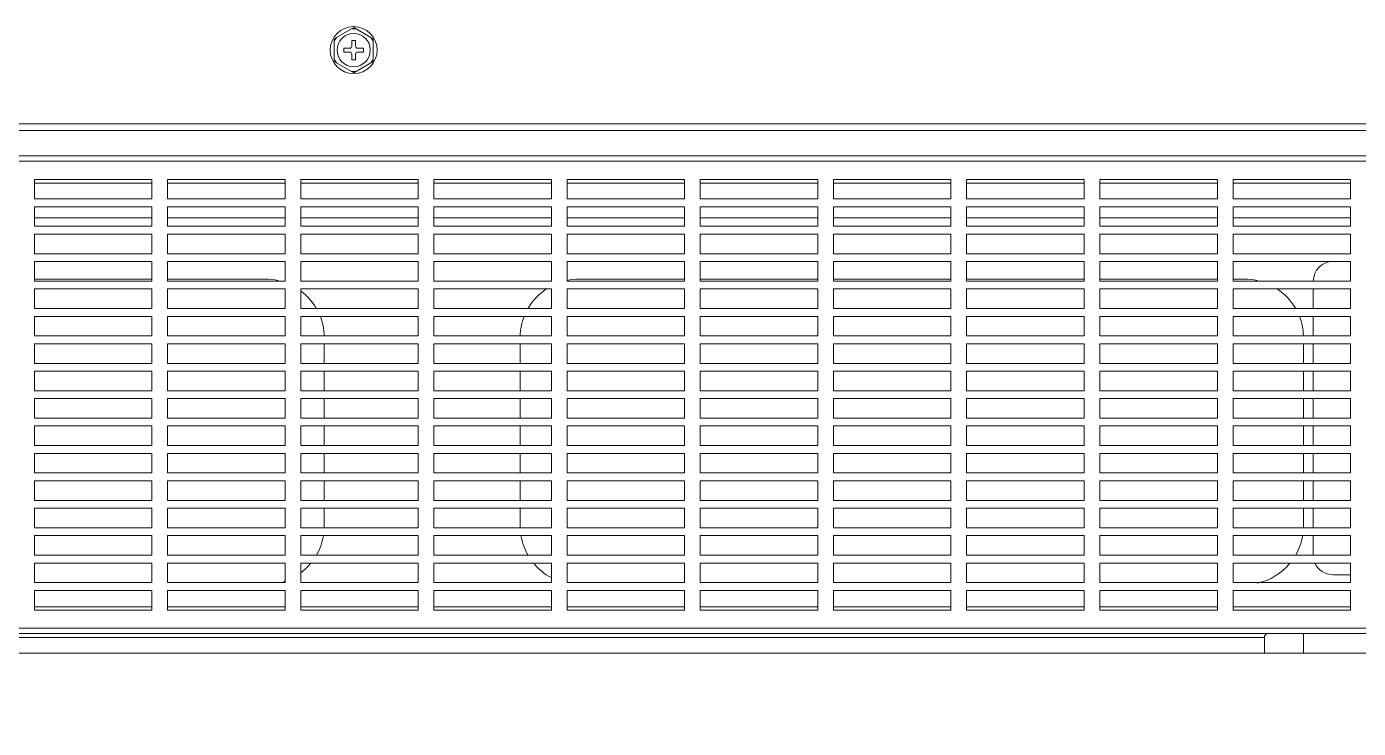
# Model space of a CAD drawing. Header units: millimetres. Extents: x 55614 to 110757, y -66981 to -47484.
# Drawn here: x 71352.5 to 71692.5, y -52353.1 to -52173.9 of the extents above; entities that cross this region are included whole.
import ezdxf

# ---------------------------------------------------------------- set-up
doc = ezdxf.new("R2010")
doc.units = ezdxf.units.MM
doc.layers.get('0').update_dxf_attribs({"lineweight": 15})
doc.layers.add('THICK', color=7, linetype='Continuous', lineweight=0)

# ---------------------------------------------------------------- blocks, each defined once
blk = doc.blocks.new('tuy67ui67')
at = {"color": 136, "linetype": 'Continuous'}
for p, q in [((18277.23, 14454.79), (18282.23, 14457.68)), ((18282.23, 14457.68), (18287.23, 14454.79)), ((18277.23, 14449.02), (18277.23, 14454.79)), ((18282.73, 14454.4), (18281.73, 14454.4)), ((18281.73, 14454.4), (18281.73, 14452.9)), ((18282.73, 14452.9), (18282.73, 14454.4)), ((18287.23, 14449.02), (18287.23, 14454.79)), ((18281.23, 14452.4), (18279.73, 14452.4)), ((18279.73, 14452.4), (18279.73, 14451.4)), ((18279.73, 14451.4), (18281.23, 14451.4)), ((18281.73, 14450.9), (18281.73, 14449.4)), ((18282.73, 14449.4), (18282.73, 14450.9)), ((18284.73, 14452.4), (18283.23, 14452.4)), ((18283.23, 14451.4), (18284.73, 14451.4)), ((18284.73, 14451.4), (18284.73, 14452.4)), ((18277.23, 14449.02), (18282.23, 14446.13)), ((18281.73, 14449.4), (18282.73, 14449.4)), ((18282.23, 14446.13), (18287.23, 14449.02)), ((18868.53, 14433.1), (17220.93, 14433.1)), ((17219.23, 14431.4), (18870.23, 14431.4)), ((17211.73, 14424.9), (18877.73, 14424.9)), ((17213.13, 14423.5), (18876.33, 14423.5)), ((18200.73, 14418.9), (18230.73, 14418.9)), ((18200.73, 14413.9), (18200.73, 14418.9)), ((18200.73, 14417.9), (18230.73, 14417.9)), ((18230.73, 14418.9), (18230.73, 14413.9)), ((18234.73, 14418.9), (18264.73, 14418.9)), ((18234.73, 14413.9), (18234.73, 14418.9)), ((18234.73, 14417.9), (18264.73, 14417.9)), ((18264.73, 14418.9), (18264.73, 14413.9)), ((18268.73, 14418.9), (18298.73, 14418.9)), ((18268.73, 14413.9), (18268.73, 14418.9)), ((18268.73, 14417.9), (18298.73, 14417.9)), ((18298.73, 14418.9), (18298.73, 14413.9)), ((18302.73, 14418.9), (18332.73, 14418.9)), ((18302.73, 14413.9), (18302.73, 14418.9)), ((18302.73, 14417.9), (18332.73, 14417.9)), ((18332.73, 14418.9), (18332.73, 14413.9)), ((18336.73, 14418.9), (18366.73, 14418.9)), ((18336.73, 14413.9), (18336.73, 14418.9)), ((18336.73, 14417.9), (18366.73, 14417.9)), ((18366.73, 14418.9), (18366.73, 14413.9)), ((18370.73, 14418.9), (18400.73, 14418.9)), ((18370.73, 14413.9), (18370.73, 14418.9)), ((18370.73, 14417.9), (18400.73, 14417.9)), ((18400.73, 14418.9), (18400.73, 14413.9)), ((18404.73, 14418.9), (18434.73, 14418.9)), ((18404.73, 14413.9), (18404.73, 14418.9)), ((18404.73, 14417.9), (18434.73, 14417.9)), ((18434.73, 14418.9), (18434.73, 14413.9)), ((18438.73, 14418.9), (18468.73, 14418.9)), ((18438.73, 14413.9), (18438.73, 14418.9)), ((18438.73, 14417.9), (18468.73, 14417.9)), ((18468.73, 14418.9), (18468.73, 14413.9)), ((18472.73, 14418.9), (18502.73, 14418.9)), ((18472.73, 14413.9), (18472.73, 14418.9)), ((18472.73, 14417.9), (18502.73, 14417.9)), ((18502.73, 14418.9), (18502.73, 14413.9)), ((18506.73, 14418.9), (18536.73, 14418.9)), ((18506.73, 14413.9), (18506.73, 14418.9)), ((18506.73, 14417.9), (18536.73, 14417.9)), ((18536.73, 14418.9), (18536.73, 14413.9)), ((18230.73, 14413.9), (18200.73, 14413.9)), ((18264.73, 14413.9), (18234.73, 14413.9)), ((18298.73, 14413.9), (18268.73, 14413.9)), ((18332.73, 14413.9), (18302.73, 14413.9)), ((18366.73, 14413.9), (18336.73, 14413.9)), ((18400.73, 14413.9), (18370.73, 14413.9)), ((18434.73, 14413.9), (18404.73, 14413.9)), ((18468.73, 14413.9), (18438.73, 14413.9)), ((18502.73, 14413.9), (18472.73, 14413.9)), ((18536.73, 14413.9), (18506.73, 14413.9)), ((18200.73, 14411.9), (18230.73, 14411.9)), ((18200.73, 14406.9), (18200.73, 14411.9)), ((18230.73, 14411.9), (18230.73, 14406.9)), ((18234.73, 14411.9), (18264.73, 14411.9)), ((18234.73, 14406.9), (18234.73, 14411.9)), ((18264.73, 14411.9), (18264.73, 14406.9)), ((18268.73, 14411.9), (18298.73, 14411.9)), ((18268.73, 14406.9), (18268.73, 14411.9)), ((18298.73, 14411.9), (18298.73, 14406.9)), ((18302.73, 14411.9), (18332.73, 14411.9)), ((18302.73, 14406.9), (18302.73, 14411.9)), ((18332.73, 14411.9), (18332.73, 14406.9)), ((18336.73, 14411.9), (18366.73, 14411.9)), ((18336.73, 14406.9), (18336.73, 14411.9)), ((18366.73, 14411.9), (18366.73, 14406.9)), ((18370.73, 14411.9), (18400.73, 14411.9)), ((18370.73, 14406.9), (18370.73, 14411.9)), ((18400.73, 14411.9), (18400.73, 14406.9)), ((18404.73, 14411.9), (18434.73, 14411.9)), ((18404.73, 14406.9), (18404.73, 14411.9)), ((18434.73, 14411.9), (18434.73, 14406.9)), ((18438.73, 14411.9), (18468.73, 14411.9)), ((18438.73, 14406.9), (18438.73, 14411.9)), ((18468.73, 14411.9), (18468.73, 14406.9)), ((18472.73, 14411.9), (18502.73, 14411.9)), ((18472.73, 14406.9), (18472.73, 14411.9)), ((18502.73, 14411.9), (18502.73, 14406.9)), ((18506.73, 14411.9), (18536.73, 14411.9)), ((18506.73, 14406.9), (18506.73, 14411.9)), ((18536.73, 14411.9), (18536.73, 14406.9)), ((18200.73, 14409.07), (18230.73, 14409.07)), ((18230.73, 14406.9), (18200.73, 14406.9)), ((18234.73, 14409.07), (18264.73, 14409.07)), ((18264.73, 14406.9), (18234.73, 14406.9)), ((18268.73, 14409.07), (18298.73, 14409.07)), ((18298.73, 14406.9), (18268.73, 14406.9)), ((18302.73, 14409.07), (18332.73, 14409.07)), ((18332.73, 14406.9), (18302.73, 14406.9)), ((18336.73, 14409.07), (18366.73, 14409.07)), ((18366.73, 14406.9), (18336.73, 14406.9)), ((18370.73, 14409.07), (18400.73, 14409.07)), ((18400.73, 14406.9), (18370.73, 14406.9)), ((18404.73, 14409.07), (18434.73, 14409.07)), ((18434.73, 14406.9), (18404.73, 14406.9)), ((18438.73, 14409.07), (18468.73, 14409.07)), ((18468.73, 14406.9), (18438.73, 14406.9)), ((18472.73, 14409.07), (18502.73, 14409.07)), ((18502.73, 14406.9), (18472.73, 14406.9)), ((18506.73, 14409.07), (18536.73, 14409.07)), ((18536.73, 14406.9), (18506.73, 14406.9)), ((18200.73, 14404.9), (18230.73, 14404.9)), ((18200.73, 14399.9), (18200.73, 14404.9)), ((18230.73, 14404.9), (18230.73, 14399.9)), ((18234.73, 14404.9), (18264.73, 14404.9)), ((18234.73, 14399.9), (18234.73, 14404.9)), ((18264.73, 14404.9), (18264.73, 14399.9)), ((18268.73, 14404.9), (18298.73, 14404.9)), ((18268.73, 14399.9), (18268.73, 14404.9)), ((18298.73, 14404.9), (18298.73, 14399.9)), ((18302.73, 14404.9), (18332.73, 14404.9)), ((18302.73, 14399.9), (18302.73, 14404.9)), ((18332.73, 14404.9), (18332.73, 14399.9)), ((18336.73, 14404.9), (18366.73, 14404.9)), ((18336.73, 14399.9), (18336.73, 14404.9)), ((18366.73, 14404.9), (18366.73, 14399.9)), ((18370.73, 14404.9), (18400.73, 14404.9)), ((18370.73, 14399.9), (18370.73, 14404.9)), ((18400.73, 14404.9), (18400.73, 14399.9)), ((18404.73, 14404.9), (18434.73, 14404.9)), ((18404.73, 14399.9), (18404.73, 14404.9)), ((18434.73, 14404.9), (18434.73, 14399.9)), ((18438.73, 14404.9), (18468.73, 14404.9)), ((18438.73, 14399.9), (18438.73, 14404.9)), ((18468.73, 14404.9), (18468.73, 14399.9)), ((18472.73, 14404.9), (18502.73, 14404.9)), ((18472.73, 14399.9), (18472.73, 14404.9)), ((18502.73, 14404.9), (18502.73, 14399.9)), ((18506.73, 14404.9), (18536.73, 14404.9)), ((18506.73, 14399.9), (18506.73, 14404.9)), ((18536.73, 14404.9), (18536.73, 14399.9)), ((18230.73, 14399.9), (18200.73, 14399.9)), ((18264.73, 14399.9), (18234.73, 14399.9)), ((18298.73, 14399.9), (18268.73, 14399.9)), ((18332.73, 14399.9), (18302.73, 14399.9)), ((18366.73, 14399.9), (18336.73, 14399.9)), ((18400.73, 14399.9), (18370.73, 14399.9)), ((18434.73, 14399.9), (18404.73, 14399.9)), ((18468.73, 14399.9), (18438.73, 14399.9)), ((18502.73, 14399.9), (18472.73, 14399.9)), ((18536.73, 14399.9), (18506.73, 14399.9)), ((18200.73, 14397.9), (18230.73, 14397.9)), ((18200.73, 14392.9), (18200.73, 14397.9)), ((18230.73, 14397.9), (18230.73, 14392.9)), ((18234.73, 14397.9), (18264.73, 14397.9)), ((18234.73, 14392.9), (18234.73, 14397.9)), ((18264.73, 14397.9), (18264.73, 14392.9)), ((18268.73, 14397.9), (18298.73, 14397.9)), ((18268.73, 14392.9), (18268.73, 14397.9)), ((18298.73, 14397.9), (18298.73, 14392.9)), ((18302.73, 14397.9), (18332.73, 14397.9)), ((18302.73, 14392.9), (18302.73, 14397.9)), ((18332.73, 14397.9), (18332.73, 14392.9)), ((18336.73, 14397.9), (18366.73, 14397.9)), ((18336.73, 14392.9), (18336.73, 14397.9)), ((18366.73, 14397.9), (18366.73, 14392.9)), ((18370.73, 14397.9), (18400.73, 14397.9)), ((18370.73, 14392.9), (18370.73, 14397.9)), ((18400.73, 14397.9), (18400.73, 14392.9)), ((18404.73, 14397.9), (18434.73, 14397.9)), ((18404.73, 14392.9), (18404.73, 14397.9)), ((18434.73, 14397.9), (18434.73, 14392.9)), ((18438.73, 14397.9), (18468.73, 14397.9)), ((18438.73, 14392.9), (18438.73, 14397.9)), ((18468.73, 14397.9), (18468.73, 14392.9)), ((18472.73, 14397.9), (18502.73, 14397.9)), ((18472.73, 14392.9), (18472.73, 14397.9)), ((18502.73, 14397.9), (18502.73, 14392.9)), ((18506.73, 14397.9), (18536.73, 14397.9)), ((18506.73, 14392.9), (18506.73, 14397.9)), ((18536.73, 14397.9), (18536.73, 14392.9)), ((18200.73, 14393.4), (18230.73, 14393.4)), ((18230.73, 14392.9), (18200.73, 14392.9)), ((18234.73, 14393.4), (18259.73, 14393.4)), ((18264.73, 14392.9), (18234.73, 14392.9)), ((18298.73, 14392.9), (18268.73, 14392.9)), ((18332.73, 14392.9), (18302.73, 14392.9)), ((18366.73, 14392.9), (18336.73, 14392.9)), ((18339.73, 14393.4), (18366.73, 14393.4)), ((18370.73, 14393.4), (18400.73, 14393.4)), ((18400.73, 14392.9), (18370.73, 14392.9)), ((18404.73, 14393.4), (18434.73, 14393.4)), ((18434.73, 14392.9), (18404.73, 14392.9)), ((18438.73, 14393.4), (18468.73, 14393.4)), ((18468.73, 14392.9), (18438.73, 14392.9)), ((18472.73, 14393.4), (18502.73, 14393.4)), ((18502.73, 14392.9), (18472.73, 14392.9)), ((18506.73, 14393.4), (18509.73, 14393.4)), ((18536.73, 14392.9), (18506.73, 14392.9)), ((18200.73, 14390.9), (18230.73, 14390.9)), ((18200.73, 14385.9), (18200.73, 14390.9)), ((18230.73, 14390.9), (18230.73, 14385.9)), ((18234.73, 14390.9), (18264.73, 14390.9)), ((18234.73, 14385.9), (18234.73, 14390.9)), ((18264.73, 14390.9), (18264.73, 14385.9)), ((18268.73, 14390.9), (18298.73, 14390.9)), ((18268.73, 14385.9), (18268.73, 14390.9)), ((18298.73, 14390.9), (18298.73, 14385.9)), ((18302.73, 14390.9), (18332.73, 14390.9)), ((18302.73, 14385.9), (18302.73, 14390.9)), ((18332.73, 14390.9), (18332.73, 14385.9)), ((18336.73, 14390.9), (18366.73, 14390.9)), ((18336.73, 14385.9), (18336.73, 14390.9)), ((18366.73, 14390.9), (18366.73, 14385.9)), ((18370.73, 14390.9), (18400.73, 14390.9)), ((18370.73, 14385.9), (18370.73, 14390.9)), ((18400.73, 14390.9), (18400.73, 14385.9)), ((18404.73, 14390.9), (18434.73, 14390.9)), ((18404.73, 14385.9), (18404.73, 14390.9)), ((18434.73, 14390.9), (18434.73, 14385.9)), ((18438.73, 14390.9), (18468.73, 14390.9)), ((18438.73, 14385.9), (18438.73, 14390.9)), ((18468.73, 14390.9), (18468.73, 14385.9)), ((18472.73, 14390.9), (18502.73, 14390.9)), ((18472.73, 14385.9), (18472.73, 14390.9)), ((18502.73, 14390.9), (18502.73, 14385.9)), ((18506.73, 14390.9), (18536.73, 14390.9)), ((18506.73, 14385.9), (18506.73, 14390.9)), ((18527.23, 14385.9), (18527.23, 14390.9)), ((18536.73, 14390.9), (18536.73, 14385.9)), ((18230.73, 14385.9), (18200.73, 14385.9)), ((18264.73, 14385.9), (18234.73, 14385.9)), ((18298.73, 14385.9), (18268.73, 14385.9)), ((18332.73, 14385.9), (18302.73, 14385.9)), ((18366.73, 14385.9), (18336.73, 14385.9)), ((18400.73, 14385.9), (18370.73, 14385.9)), ((18434.73, 14385.9), (18404.73, 14385.9)), ((18468.73, 14385.9), (18438.73, 14385.9)), ((18502.73, 14385.9), (18472.73, 14385.9)), ((18536.73, 14385.9), (18506.73, 14385.9)), ((18200.73, 14383.9), (18230.73, 14383.9)), ((18200.73, 14378.9), (18200.73, 14383.9)), ((18230.73, 14383.9), (18230.73, 14378.9)), ((18234.73, 14383.9), (18264.73, 14383.9)), ((18234.73, 14378.9), (18234.73, 14383.9)), ((18264.73, 14383.9), (18264.73, 14378.9)), ((18268.73, 14383.9), (18298.73, 14383.9)), ((18268.73, 14378.9), (18268.73, 14383.9)), ((18298.73, 14383.9), (18298.73, 14378.9)), ((18302.73, 14383.9), (18332.73, 14383.9)), ((18302.73, 14378.9), (18302.73, 14383.9)), ((18332.73, 14383.9), (18332.73, 14378.9)), ((18336.73, 14383.9), (18366.73, 14383.9)), ((18336.73, 14378.9), (18336.73, 14383.9)), ((18366.73, 14383.9), (18366.73, 14378.9)), ((18370.73, 14383.9), (18400.73, 14383.9)), ((18370.73, 14378.9), (18370.73, 14383.9)), ((18400.73, 14383.9), (18400.73, 14378.9)), ((18404.73, 14383.9), (18434.73, 14383.9)), ((18404.73, 14378.9), (18404.73, 14383.9)), ((18434.73, 14383.9), (18434.73, 14378.9)), ((18438.73, 14383.9), (18468.73, 14383.9)), ((18438.73, 14378.9), (18438.73, 14383.9)), ((18468.73, 14383.9), (18468.73, 14378.9)), ((18472.73, 14383.9), (18502.73, 14383.9)), ((18472.73, 14378.9), (18472.73, 14383.9)), ((18502.73, 14383.9), (18502.73, 14378.9)), ((18506.73, 14383.9), (18536.73, 14383.9)), ((18506.73, 14378.9), (18506.73, 14383.9)), ((18527.23, 14378.9), (18527.23, 14383.9)), ((18536.73, 14383.9), (18536.73, 14378.9)), ((18230.73, 14378.9), (18200.73, 14378.9)), ((18264.73, 14378.9), (18234.73, 14378.9)), ((18298.73, 14378.9), (18268.73, 14378.9)), ((18332.73, 14378.9), (18302.73, 14378.9)), ((18366.73, 14378.9), (18336.73, 14378.9)), ((18400.73, 14378.9), (18370.73, 14378.9)), ((18434.73, 14378.9), (18404.73, 14378.9)), ((18468.73, 14378.9), (18438.73, 14378.9)), ((18502.73, 14378.9), (18472.73, 14378.9)), ((18536.73, 14378.9), (18506.73, 14378.9)), ((18200.73, 14376.9), (18230.73, 14376.9)), ((18200.73, 14371.9), (18200.73, 14376.9)), ((18230.73, 14376.9), (18230.73, 14371.9)), ((18234.73, 14376.9), (18264.73, 14376.9)), ((18234.73, 14371.9), (18234.73, 14376.9)), ((18264.73, 14376.9), (18264.73, 14371.9)), ((18268.73, 14376.9), (18298.73, 14376.9)), ((18268.73, 14371.9), (18268.73, 14376.9)), ((18274.73, 14376.9), (18274.73, 14371.9)), ((18298.73, 14376.9), (18298.73, 14371.9)), ((18302.73, 14376.9), (18332.73, 14376.9)), ((18302.73, 14371.9), (18302.73, 14376.9)), ((18324.73, 14371.9), (18324.73, 14376.9)), ((18332.73, 14376.9), (18332.73, 14371.9)), ((18336.73, 14376.9), (18366.73, 14376.9)), ((18336.73, 14371.9), (18336.73, 14376.9)), ((18366.73, 14376.9), (18366.73, 14371.9)), ((18370.73, 14376.9), (18400.73, 14376.9)), ((18370.73, 14371.9), (18370.73, 14376.9)), ((18400.73, 14376.9), (18400.73, 14371.9)), ((18404.73, 14376.9), (18434.73, 14376.9)), ((18404.73, 14371.9), (18404.73, 14376.9)), ((18434.73, 14376.9), (18434.73, 14371.9)), ((18438.73, 14376.9), (18468.73, 14376.9)), ((18438.73, 14371.9), (18438.73, 14376.9)), ((18468.73, 14376.9), (18468.73, 14371.9)), ((18472.73, 14376.9), (18502.73, 14376.9)), ((18472.73, 14371.9), (18472.73, 14376.9)), ((18502.73, 14376.9), (18502.73, 14371.9)), ((18506.73, 14376.9), (18536.73, 14376.9)), ((18506.73, 14371.9), (18506.73, 14376.9)), ((18524.73, 14376.9), (18524.73, 14371.9)), ((18527.23, 14371.9), (18527.23, 14376.9)), ((18536.73, 14376.9), (18536.73, 14371.9)), ((18230.73, 14371.9), (18200.73, 14371.9)), ((18264.73, 14371.9), (18234.73, 14371.9)), ((18298.73, 14371.9), (18268.73, 14371.9)), ((18332.73, 14371.9), (18302.73, 14371.9)), ((18366.73, 14371.9), (18336.73, 14371.9)), ((18400.73, 14371.9), (18370.73, 14371.9)), ((18434.73, 14371.9), (18404.73, 14371.9)), ((18468.73, 14371.9), (18438.73, 14371.9)), ((18502.73, 14371.9), (18472.73, 14371.9)), ((18536.73, 14371.9), (18506.73, 14371.9)), ((18200.73, 14369.9), (18230.73, 14369.9)), ((18200.73, 14364.9), (18200.73, 14369.9)), ((18230.73, 14369.9), (18230.73, 14364.9)), ((18234.73, 14369.9), (18264.73, 14369.9)), ((18234.73, 14364.9), (18234.73, 14369.9)), ((18264.73, 14369.9), (18264.73, 14364.9)), ((18268.73, 14369.9), (18298.73, 14369.9)), ((18268.73, 14364.9), (18268.73, 14369.9)), ((18274.73, 14369.9), (18274.73, 14364.9)), ((18298.73, 14369.9), (18298.73, 14364.9)), ((18302.73, 14369.9), (18332.73, 14369.9)), ((18302.73, 14364.9), (18302.73, 14369.9)), ((18324.73, 14364.9), (18324.73, 14369.9)), ((18332.73, 14369.9), (18332.73, 14364.9)), ((18336.73, 14369.9), (18366.73, 14369.9)), ((18336.73, 14364.9), (18336.73, 14369.9)), ((18366.73, 14369.9), (18366.73, 14364.9)), ((18370.73, 14369.9), (18400.73, 14369.9)), ((18370.73, 14364.9), (18370.73, 14369.9)), ((18400.73, 14369.9), (18400.73, 14364.9)), ((18404.73, 14369.9), (18434.73, 14369.9)), ((18404.73, 14364.9), (18404.73, 14369.9)), ((18434.73, 14369.9), (18434.73, 14364.9)), ((18438.73, 14369.9), (18468.73, 14369.9)), ((18438.73, 14364.9), (18438.73, 14369.9)), ((18468.73, 14369.9), (18468.73, 14364.9)), ((18472.73, 14369.9), (18502.73, 14369.9)), ((18472.73, 14364.9), (18472.73, 14369.9)), ((18502.73, 14369.9), (18502.73, 14364.9)), ((18506.73, 14369.9), (18536.73, 14369.9)), ((18506.73, 14364.9), (18506.73, 14369.9)), ((18524.73, 14369.9), (18524.73, 14364.9)), ((18527.23, 14364.9), (18527.23, 14369.9)), ((18536.73, 14369.9), (18536.73, 14364.9)), ((18230.73, 14364.9), (18200.73, 14364.9)), ((18200.73, 14362.9), (18230.73, 14362.9)), ((18200.73, 14357.9), (18200.73, 14362.9)), ((18230.73, 14362.9), (18230.73, 14357.9)), ((18264.73, 14364.9), (18234.73, 14364.9)), ((18234.73, 14362.9), (18264.73, 14362.9)), ((18234.73, 14357.9), (18234.73, 14362.9)), ((18264.73, 14362.9), (18264.73, 14357.9)), ((18298.73, 14364.9), (18268.73, 14364.9)), ((18268.73, 14362.9), (18298.73, 14362.9)), ((18268.73, 14357.9), (18268.73, 14362.9)), ((18274.73, 14362.9), (18274.73, 14357.9)), ((18298.73, 14362.9), (18298.73, 14357.9)), ((18332.73, 14364.9), (18302.73, 14364.9)), ((18302.73, 14362.9), (18332.73, 14362.9)), ((18302.73, 14357.9), (18302.73, 14362.9)), ((18324.73, 14357.9), (18324.73, 14362.9)), ((18332.73, 14362.9), (18332.73, 14357.9)), ((18366.73, 14364.9), (18336.73, 14364.9)), ((18336.73, 14362.9), (18366.73, 14362.9)), ((18336.73, 14357.9), (18336.73, 14362.9)), ((18366.73, 14362.9), (18366.73, 14357.9)), ((18400.73, 14364.9), (18370.73, 14364.9)), ((18370.73, 14362.9), (18400.73, 14362.9)), ((18370.73, 14357.9), (18370.73, 14362.9)), ((18400.73, 14362.9), (18400.73, 14357.9)), ((18434.73, 14364.9), (18404.73, 14364.9)), ((18404.73, 14362.9), (18434.73, 14362.9)), ((18404.73, 14357.9), (18404.73, 14362.9)), ((18434.73, 14362.9), (18434.73, 14357.9)), ((18468.73, 14364.9), (18438.73, 14364.9)), ((18438.73, 14362.9), (18468.73, 14362.9)), ((18438.73, 14357.9), (18438.73, 14362.9)), ((18468.73, 14362.9), (18468.73, 14357.9)), ((18502.73, 14364.9), (18472.73, 14364.9)), ((18472.73, 14362.9), (18502.73, 14362.9)), ((18472.73, 14357.9), (18472.73, 14362.9)), ((18502.73, 14362.9), (18502.73, 14357.9)), ((18536.73, 14364.9), (18506.73, 14364.9)), ((18506.73, 14362.9), (18536.73, 14362.9)), ((18506.73, 14357.9), (18506.73, 14362.9)), ((18524.73, 14362.9), (18524.73, 14357.9)), ((18527.23, 14357.9), (18527.23, 14362.9)), ((18536.73, 14362.9), (18536.73, 14357.9)), ((18230.73, 14357.9), (18200.73, 14357.9)), ((18200.73, 14355.9), (18230.73, 14355.9)), ((18200.73, 14350.9), (18200.73, 14355.9)), ((18230.73, 14355.9), (18230.73, 14350.9)), ((18264.73, 14357.9), (18234.73, 14357.9)), ((18234.73, 14355.9), (18264.73, 14355.9)), ((18234.73, 14350.9), (18234.73, 14355.9)), ((18264.73, 14355.9), (18264.73, 14350.9)), ((18298.73, 14357.9), (18268.73, 14357.9)), ((18268.73, 14355.9), (18298.73, 14355.9)), ((18268.73, 14350.9), (18268.73, 14355.9)), ((18274.73, 14355.9), (18274.73, 14350.9)), ((18298.73, 14355.9), (18298.73, 14350.9)), ((18332.73, 14357.9), (18302.73, 14357.9)), ((18302.73, 14355.9), (18332.73, 14355.9)), ((18302.73, 14350.9), (18302.73, 14355.9)), ((18324.73, 14350.9), (18324.73, 14355.9)), ((18332.73, 14355.9), (18332.73, 14350.9)), ((18366.73, 14357.9), (18336.73, 14357.9)), ((18336.73, 14355.9), (18366.73, 14355.9)), ((18336.73, 14350.9), (18336.73, 14355.9)), ((18366.73, 14355.9), (18366.73, 14350.9)), ((18400.73, 14357.9), (18370.73, 14357.9)), ((18370.73, 14355.9), (18400.73, 14355.9)), ((18370.73, 14350.9), (18370.73, 14355.9)), ((18400.73, 14355.9), (18400.73, 14350.9)), ((18434.73, 14357.9), (18404.73, 14357.9)), ((18404.73, 14355.9), (18434.73, 14355.9)), ((18404.73, 14350.9), (18404.73, 14355.9)), ((18434.73, 14355.9), (18434.73, 14350.9)), ((18468.73, 14357.9), (18438.73, 14357.9)), ((18438.73, 14355.9), (18468.73, 14355.9)), ((18438.73, 14350.9), (18438.73, 14355.9)), ((18468.73, 14355.9), (18468.73, 14350.9)), ((18502.73, 14357.9), (18472.73, 14357.9)), ((18472.73, 14355.9), (18502.73, 14355.9)), ((18472.73, 14350.9), (18472.73, 14355.9)), ((18502.73, 14355.9), (18502.73, 14350.9)), ((18536.73, 14357.9), (18506.73, 14357.9)), ((18506.73, 14355.9), (18536.73, 14355.9)), ((18506.73, 14350.9), (18506.73, 14355.9)), ((18524.73, 14355.9), (18524.73, 14350.9)), ((18527.23, 14350.9), (18527.23, 14355.9)), ((18536.73, 14355.9), (18536.73, 14350.9)), ((18230.73, 14350.9), (18200.73, 14350.9)), ((18200.73, 14348.9), (18230.73, 14348.9)), ((18200.73, 14343.9), (18200.73, 14348.9)), ((18230.73, 14348.9), (18230.73, 14343.9)), ((18264.73, 14350.9), (18234.73, 14350.9)), ((18234.73, 14348.9), (18264.73, 14348.9)), ((18234.73, 14343.9), (18234.73, 14348.9)), ((18264.73, 14348.9), (18264.73, 14343.9)), ((18298.73, 14350.9), (18268.73, 14350.9)), ((18268.73, 14348.9), (18298.73, 14348.9)), ((18268.73, 14343.9), (18268.73, 14348.9)), ((18274.73, 14348.9), (18274.73, 14343.9)), ((18298.73, 14348.9), (18298.73, 14343.9)), ((18332.73, 14350.9), (18302.73, 14350.9)), ((18302.73, 14348.9), (18332.73, 14348.9)), ((18302.73, 14343.9), (18302.73, 14348.9)), ((18324.73, 14343.9), (18324.73, 14348.9)), ((18332.73, 14348.9), (18332.73, 14343.9)), ((18366.73, 14350.9), (18336.73, 14350.9)), ((18336.73, 14348.9), (18366.73, 14348.9)), ((18336.73, 14343.9), (18336.73, 14348.9)), ((18366.73, 14348.9), (18366.73, 14343.9)), ((18400.73, 14350.9), (18370.73, 14350.9)), ((18370.73, 14348.9), (18400.73, 14348.9)), ((18370.73, 14343.9), (18370.73, 14348.9)), ((18400.73, 14348.9), (18400.73, 14343.9)), ((18434.73, 14350.9), (18404.73, 14350.9)), ((18404.73, 14348.9), (18434.73, 14348.9)), ((18404.73, 14343.9), (18404.73, 14348.9)), ((18434.73, 14348.9), (18434.73, 14343.9)), ((18468.73, 14350.9), (18438.73, 14350.9)), ((18438.73, 14348.9), (18468.73, 14348.9)), ((18438.73, 14343.9), (18438.73, 14348.9)), ((18468.73, 14348.9), (18468.73, 14343.9)), ((18502.73, 14350.9), (18472.73, 14350.9)), ((18472.73, 14348.9), (18502.73, 14348.9)), ((18472.73, 14343.9), (18472.73, 14348.9)), ((18502.73, 14348.9), (18502.73, 14343.9)), ((18536.73, 14350.9), (18506.73, 14350.9)), ((18506.73, 14348.9), (18536.73, 14348.9)), ((18506.73, 14343.9), (18506.73, 14348.9)), ((18524.73, 14348.9), (18524.73, 14343.9)), ((18527.23, 14343.9), (18527.23, 14348.9)), ((18536.73, 14348.9), (18536.73, 14343.9)), ((18230.73, 14343.9), (18200.73, 14343.9)), ((18200.73, 14341.9), (18230.73, 14341.9)), ((18200.73, 14336.9), (18200.73, 14341.9)), ((18230.73, 14341.9), (18230.73, 14336.9)), ((18264.73, 14343.9), (18234.73, 14343.9)), ((18234.73, 14341.9), (18264.73, 14341.9)), ((18234.73, 14336.9), (18234.73, 14341.9)), ((18264.73, 14341.9), (18264.73, 14336.9)), ((18298.73, 14343.9), (18268.73, 14343.9)), ((18268.73, 14341.9), (18298.73, 14341.9)), ((18268.73, 14336.9), (18268.73, 14341.9)), ((18274.73, 14341.9), (18274.73, 14336.9)), ((18298.73, 14341.9), (18298.73, 14336.9)), ((18332.73, 14343.9), (18302.73, 14343.9)), ((18302.73, 14341.9), (18332.73, 14341.9)), ((18302.73, 14336.9), (18302.73, 14341.9)), ((18324.73, 14336.9), (18324.73, 14341.9)), ((18332.73, 14341.9), (18332.73, 14336.9)), ((18366.73, 14343.9), (18336.73, 14343.9)), ((18336.73, 14341.9), (18366.73, 14341.9)), ((18336.73, 14336.9), (18336.73, 14341.9)), ((18366.73, 14341.9), (18366.73, 14336.9)), ((18400.73, 14343.9), (18370.73, 14343.9)), ((18370.73, 14341.9), (18400.73, 14341.9)), ((18370.73, 14336.9), (18370.73, 14341.9)), ((18400.73, 14341.9), (18400.73, 14336.9)), ((18434.73, 14343.9), (18404.73, 14343.9)), ((18404.73, 14341.9), (18434.73, 14341.9)), ((18404.73, 14336.9), (18404.73, 14341.9)), ((18434.73, 14341.9), (18434.73, 14336.9)), ((18468.73, 14343.9), (18438.73, 14343.9)), ((18438.73, 14341.9), (18468.73, 14341.9)), ((18438.73, 14336.9), (18438.73, 14341.9)), ((18468.73, 14341.9), (18468.73, 14336.9)), ((18502.73, 14343.9), (18472.73, 14343.9)), ((18472.73, 14341.9), (18502.73, 14341.9)), ((18472.73, 14336.9), (18472.73, 14341.9)), ((18502.73, 14341.9), (18502.73, 14336.9)), ((18536.73, 14343.9), (18506.73, 14343.9)), ((18506.73, 14341.9), (18536.73, 14341.9)), ((18506.73, 14336.9), (18506.73, 14341.9)), ((18524.73, 14341.9), (18524.73, 14336.9)), ((18527.23, 14336.9), (18527.23, 14341.9)), ((18536.73, 14341.9), (18536.73, 14336.9)), ((18230.73, 14336.9), (18200.73, 14336.9)), ((18200.73, 14334.9), (18230.73, 14334.9)), ((18200.73, 14329.9), (18200.73, 14334.9)), ((18230.73, 14334.9), (18230.73, 14329.9)), ((18264.73, 14336.9), (18234.73, 14336.9)), ((18234.73, 14334.9), (18264.73, 14334.9)), ((18234.73, 14329.9), (18234.73, 14334.9)), ((18264.73, 14334.9), (18264.73, 14329.9)), ((18298.73, 14336.9), (18268.73, 14336.9)), ((18268.73, 14334.9), (18298.73, 14334.9)), ((18268.73, 14329.9), (18268.73, 14334.9)), ((18274.73, 14334.9), (18274.73, 14330.4)), ((18298.73, 14334.9), (18298.73, 14329.9)), ((18332.73, 14336.9), (18302.73, 14336.9)), ((18302.73, 14334.9), (18332.73, 14334.9)), ((18302.73, 14329.9), (18302.73, 14334.9)), ((18324.73, 14330.4), (18324.73, 14334.9)), ((18332.73, 14334.9), (18332.73, 14329.9)), ((18366.73, 14336.9), (18336.73, 14336.9)), ((18336.73, 14334.9), (18366.73, 14334.9)), ((18336.73, 14329.9), (18336.73, 14334.9)), ((18366.73, 14334.9), (18366.73, 14329.9)), ((18400.73, 14336.9), (18370.73, 14336.9)), ((18370.73, 14334.9), (18400.73, 14334.9)), ((18370.73, 14329.9), (18370.73, 14334.9)), ((18400.73, 14334.9), (18400.73, 14329.9)), ((18434.73, 14336.9), (18404.73, 14336.9)), ((18404.73, 14334.9), (18434.73, 14334.9)), ((18404.73, 14329.9), (18404.73, 14334.9)), ((18434.73, 14334.9), (18434.73, 14329.9)), ((18468.73, 14336.9), (18438.73, 14336.9)), ((18438.73, 14334.9), (18468.73, 14334.9)), ((18438.73, 14329.9), (18438.73, 14334.9)), ((18468.73, 14334.9), (18468.73, 14329.9)), ((18502.73, 14336.9), (18472.73, 14336.9)), ((18472.73, 14334.9), (18502.73, 14334.9)), ((18472.73, 14329.9), (18472.73, 14334.9)), ((18502.73, 14334.9), (18502.73, 14329.9)), ((18536.73, 14336.9), (18506.73, 14336.9)), ((18506.73, 14334.9), (18536.73, 14334.9)), ((18506.73, 14329.9), (18506.73, 14334.9)), ((18524.73, 14334.9), (18524.73, 14330.4)), ((18527.23, 14329.9), (18527.23, 14334.9)), ((18536.73, 14334.9), (18536.73, 14329.9)), ((18230.73, 14329.9), (18200.73, 14329.9)), ((18200.73, 14327.9), (18230.73, 14327.9)), ((18200.73, 14322.9), (18200.73, 14327.9)), ((18230.73, 14327.9), (18230.73, 14322.9)), ((18264.73, 14329.9), (18234.73, 14329.9)), ((18234.73, 14327.9), (18264.73, 14327.9)), ((18234.73, 14322.9), (18234.73, 14327.9)), ((18264.73, 14327.9), (18264.73, 14322.9)), ((18298.73, 14329.9), (18268.73, 14329.9)), ((18268.73, 14327.9), (18298.73, 14327.9)), ((18268.73, 14322.9), (18268.73, 14327.9)), ((18298.73, 14327.9), (18298.73, 14322.9)), ((18332.73, 14329.9), (18302.73, 14329.9)), ((18302.73, 14327.9), (18332.73, 14327.9)), ((18302.73, 14322.9), (18302.73, 14327.9)), ((18332.73, 14327.9), (18332.73, 14322.9)), ((18366.73, 14329.9), (18336.73, 14329.9)), ((18336.73, 14327.9), (18366.73, 14327.9)), ((18336.73, 14322.9), (18336.73, 14327.9)), ((18366.73, 14327.9), (18366.73, 14322.9)), ((18400.73, 14329.9), (18370.73, 14329.9)), ((18370.73, 14327.9), (18400.73, 14327.9)), ((18370.73, 14322.9), (18370.73, 14327.9)), ((18400.73, 14327.9), (18400.73, 14322.9)), ((18434.73, 14329.9), (18404.73, 14329.9)), ((18404.73, 14327.9), (18434.73, 14327.9)), ((18404.73, 14322.9), (18404.73, 14327.9)), ((18434.73, 14327.9), (18434.73, 14322.9)), ((18468.73, 14329.9), (18438.73, 14329.9)), ((18438.73, 14327.9), (18468.73, 14327.9)), ((18438.73, 14322.9), (18438.73, 14327.9)), ((18468.73, 14327.9), (18468.73, 14322.9)), ((18502.73, 14329.9), (18472.73, 14329.9)), ((18472.73, 14327.9), (18502.73, 14327.9)), ((18472.73, 14322.9), (18472.73, 14327.9)), ((18502.73, 14327.9), (18502.73, 14322.9)), ((18536.73, 14329.9), (18506.73, 14329.9)), ((18506.73, 14327.9), (18536.73, 14327.9)), ((18506.73, 14322.9), (18506.73, 14327.9)), ((18527.23, 14322.9), (18527.23, 14327.9)), ((18536.73, 14327.9), (18536.73, 14322.9)), ((18230.73, 14322.9), (18200.73, 14322.9)), ((18200.73, 14320.9), (18230.73, 14320.9)), ((18200.73, 14315.9), (18200.73, 14320.9)), ((18230.73, 14320.9), (18230.73, 14315.9)), ((18264.73, 14322.9), (18234.73, 14322.9)), ((18234.73, 14320.9), (18264.73, 14320.9)), ((18234.73, 14315.9), (18234.73, 14320.9)), ((18264.73, 14320.9), (18264.73, 14315.9)), ((18298.73, 14322.9), (18268.73, 14322.9)), ((18268.73, 14320.9), (18298.73, 14320.9)), ((18268.73, 14315.9), (18268.73, 14320.9)), ((18298.73, 14320.9), (18298.73, 14315.9)), ((18332.73, 14322.9), (18302.73, 14322.9)), ((18302.73, 14320.9), (18332.73, 14320.9)), ((18302.73, 14315.9), (18302.73, 14320.9)), ((18332.73, 14320.9), (18332.73, 14315.9)), ((18366.73, 14322.9), (18336.73, 14322.9)), ((18336.73, 14320.9), (18366.73, 14320.9)), ((18336.73, 14315.9), (18336.73, 14320.9)), ((18366.73, 14320.9), (18366.73, 14315.9)), ((18400.73, 14322.9), (18370.73, 14322.9)), ((18370.73, 14320.9), (18400.73, 14320.9)), ((18370.73, 14315.9), (18370.73, 14320.9)), ((18400.73, 14320.9), (18400.73, 14315.9)), ((18434.73, 14322.9), (18404.73, 14322.9)), ((18404.73, 14320.9), (18434.73, 14320.9)), ((18404.73, 14315.9), (18404.73, 14320.9)), ((18434.73, 14320.9), (18434.73, 14315.9)), ((18468.73, 14322.9), (18438.73, 14322.9)), ((18438.73, 14320.9), (18468.73, 14320.9)), ((18438.73, 14315.9), (18438.73, 14320.9)), ((18468.73, 14320.9), (18468.73, 14315.9)), ((18502.73, 14322.9), (18472.73, 14322.9)), ((18472.73, 14320.9), (18502.73, 14320.9)), ((18472.73, 14315.9), (18472.73, 14320.9)), ((18502.73, 14320.9), (18502.73, 14315.9)), ((18536.73, 14322.9), (18506.73, 14322.9)), ((18506.73, 14320.9), (18536.73, 14320.9)), ((18506.73, 14315.9), (18506.73, 14320.9)), ((18536.73, 14320.9), (18536.73, 14315.9)), ((18536.73, 14317.9), (18532.23, 14317.9)), ((18230.73, 14315.9), (18200.73, 14315.9)), ((18264.73, 14315.9), (18234.73, 14315.9)), ((18298.73, 14315.9), (18268.73, 14315.9)), ((18332.73, 14315.9), (18302.73, 14315.9)), ((18366.73, 14315.9), (18336.73, 14315.9)), ((18400.73, 14315.9), (18370.73, 14315.9)), ((18434.73, 14315.9), (18404.73, 14315.9)), ((18468.73, 14315.9), (18438.73, 14315.9)), ((18502.73, 14315.9), (18472.73, 14315.9)), ((18536.73, 14315.9), (18506.73, 14315.9)), ((18200.73, 14313.9), (18230.73, 14313.9)), ((18200.73, 14308.9), (18200.73, 14313.9)), ((18230.73, 14313.9), (18230.73, 14308.9)), ((18234.73, 14313.9), (18264.73, 14313.9)), ((18234.73, 14308.9), (18234.73, 14313.9)), ((18264.73, 14313.9), (18264.73, 14308.9)), ((18268.73, 14313.9), (18298.73, 14313.9)), ((18268.73, 14308.9), (18268.73, 14313.9)), ((18298.73, 14313.9), (18298.73, 14308.9)), ((18302.73, 14313.9), (18332.73, 14313.9)), ((18302.73, 14308.9), (18302.73, 14313.9)), ((18332.73, 14313.9), (18332.73, 14308.9)), ((18336.73, 14313.9), (18366.73, 14313.9)), ((18336.73, 14308.9), (18336.73, 14313.9)), ((18366.73, 14313.9), (18366.73, 14308.9)), ((18370.73, 14313.9), (18400.73, 14313.9)), ((18370.73, 14308.9), (18370.73, 14313.9)), ((18400.73, 14313.9), (18400.73, 14308.9)), ((18404.73, 14313.9), (18434.73, 14313.9)), ((18404.73, 14308.9), (18404.73, 14313.9)), ((18434.73, 14313.9), (18434.73, 14308.9)), ((18438.73, 14313.9), (18468.73, 14313.9)), ((18438.73, 14308.9), (18438.73, 14313.9)), ((18468.73, 14313.9), (18468.73, 14308.9)), ((18472.73, 14313.9), (18502.73, 14313.9)), ((18472.73, 14308.9), (18472.73, 14313.9)), ((18502.73, 14313.9), (18502.73, 14308.9)), ((18506.73, 14313.9), (18536.73, 14313.9)), ((18506.73, 14308.9), (18506.73, 14313.9)), ((18536.73, 14313.9), (18536.73, 14308.9)), ((18200.73, 14309.73), (18230.73, 14309.73)), ((18230.73, 14308.9), (18200.73, 14308.9)), ((18234.73, 14309.73), (18264.73, 14309.73)), ((18264.73, 14308.9), (18234.73, 14308.9)), ((18268.73, 14309.73), (18298.73, 14309.73)), ((18298.73, 14308.9), (18268.73, 14308.9)), ((18302.73, 14309.73), (18332.73, 14309.73)), ((18332.73, 14308.9), (18302.73, 14308.9)), ((18336.73, 14309.73), (18366.73, 14309.73)), ((18366.73, 14308.9), (18336.73, 14308.9)), ((18370.73, 14309.73), (18400.73, 14309.73)), ((18400.73, 14308.9), (18370.73, 14308.9)), ((18404.73, 14309.73), (18434.73, 14309.73)), ((18434.73, 14308.9), (18404.73, 14308.9)), ((18438.73, 14309.73), (18468.73, 14309.73)), ((18468.73, 14308.9), (18438.73, 14308.9)), ((18472.73, 14309.73), (18502.73, 14309.73)), ((18502.73, 14308.9), (18472.73, 14308.9)), ((18506.73, 14309.73), (18536.73, 14309.73)), ((18536.73, 14308.9), (18506.73, 14308.9)), ((18876.33, 14304.3), (17213.13, 14304.3)), ((18877.73, 14302.9), (17211.73, 14302.9)), ((17212.23, 14301.91), (18514.73, 14301.91)), ((18514.73, 14297.9), (18514.73, 14301.91)), ((18524.73, 14297.9), (18524.73, 14302.9)), ((17212.23, 14297.9), (18514.73, 14297.9)), ((17265.23, 14297.9), (18824.23, 14297.9))]:
    blk.add_line(p, q, dxfattribs=at)
for radius in [6, 4.25]:
    blk.add_circle((18282.23, 14451.9), radius, dxfattribs=at)
for centre, radius, start, end in [((18282.23, 14451.9), 5.47, 84.0076, 95.9924), ((18282.23, 14451.9), 5.47, 144.0076, 155.9924), ((18282.23, 14451.9), 5.47, 24.0076, 35.9924), ((18281.23, 14452.9), 0.5, 270, 0), ((18281.23, 14450.9), 0.5, 0, 90), ((18283.23, 14452.9), 0.5, 180, 270), ((18283.23, 14450.9), 0.5, 90, 180), ((18282.23, 14451.9), 5.47, 204.0076, 215.9924), ((18282.23, 14451.9), 5.47, 324.0076, 335.9924), ((18282.23, 14451.9), 5.47, 264.0076, 275.9924), ((18532.23, 14392.9), 5, 90, 180), ((18259.73, 14378.4), 15, 77.6568, 90), ((18339.73, 14378.4), 15, 90, 101.7553), ((18509.73, 14378.4), 15, 77.6568, 90), ((18259.73, 14378.4), 15, 30.3556, 53.0199), ((18339.73, 14378.4), 15, 122.9462, 149.6444), ((18509.73, 14378.4), 15, 30.3556, 57.0538), ((18259.73, 14378.4), 15, 1.994, 21.6938), ((18339.73, 14378.4), 15, 158.3062, 178.006), ((18509.73, 14378.4), 15, 1.994, 21.6938), ((18259.73, 14330.4), 15, 329.6444, 350.1855), ((18259.73, 14330.4), 15, 358.006, 0), ((18339.73, 14330.4), 15, 180, 181.994), ((18339.73, 14330.4), 15, 189.8145, 210.3556), ((18509.73, 14330.4), 15, 329.6444, 350.1855), ((18509.73, 14330.4), 15, 358.006, 0), ((18259.73, 14330.4), 15, 306.9801, 320.3227), ((18339.73, 14330.4), 15, 219.6773, 241.811), ((18509.73, 14330.4), 15, 282.3432, 320.3227), ((18532.23, 14322.9), 5, 203.663, 270), ((18259.73, 14330.4), 15, 288, 288.8269)]:
    blk.add_arc(centre, radius, start, end, dxfattribs=at)
blk.add_ellipse((18515.73, 14301.91), major_axis=(0, 1), ratio=1, start_param=0.087276, end_param=1.570806, dxfattribs=at)

msp = doc.modelspace()

# ---------------------------------------------------------------- linework, layer by layer
at = {"color": 5}
msp.add_lwpolyline([(70366, -52563.855), (72031, -52563.855), (72031, -52333.855), (70366, -52333.855)], close=True, dxfattribs=at)

# ---------------------------------------------------------------- block references
at = {"layer": 'THICK', "lineweight": -3}
msp.add_blockref('tuy67ui67', (53153.765, -66631.759), dxfattribs=at)

doc.saveas('drawing.dxf')
